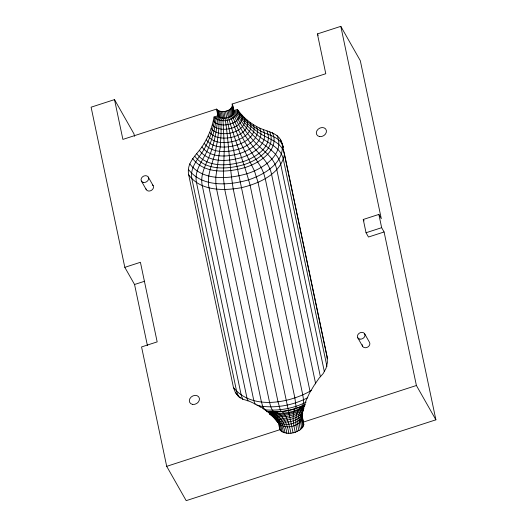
<?xml version="1.0" encoding="UTF-8"?>
<svg xmlns="http://www.w3.org/2000/svg" width="527" height="527" viewBox="0 0 527 527"><rect width="100%" height="100%" fill="white"/><g stroke="black" fill="none" stroke-linecap="round" stroke-linejoin="round"><path stroke-width="0.79" d="M240.464 398.129L238.54 396.587L235.345 392.424L233.461 387.529L188.686 174.793C185.952 161.499 198.646 153.673 204.16 143.331C209.008 135.241 212.506 126.309 214.021 116.987L217.928 115.729C220.622 119.155 225.892 118.45 229.482 116.987C235.345 115.209 234.304 108.43 232.137 104.043L325.778 73.727L317.399 33.926L340.811 26.35L360.303 60.664L435.895 419.815L186.189 500.65L166.697 466.336L141.565 346.937L157.171 341.885L140.419 262.288L124.813 267.341L91.105 107.185L114.511 99.61L134.003 133.924L134.51 136.309M235.345 392.424L238.691 396.469L243.276 399.38L248.79 400.975L256.076 404.341L262.703 407.997L268.684 412.371L273.961 417.417L278.447 423.076L279.844 429.709L281.8 431.679L286.826 433.28L290.983 433.26L295.206 432.351L300.568 429.597L303.512 425.856L303.802 424.558L301.859 415.493L303.552 407.839L306.161 400.243L309.652 392.793L313.993 385.593L319.026 378.241L323.209 373.511L326.061 368.182L327.386 362.629L327.102 357.22L282.32 144.477L283.368 147.165M114.511 99.61L122.89 139.405L216.531 109.096C220.688 113.858 231.9 111.513 232.44 104.827M188.396 169.384C202.098 187.632 229.199 185.504 248.79 179.779C264.152 174.562 284.376 163.12 282.235 144.2C276.866 135.116 265.358 134.853 257.44 129.036C249.765 124.293 242.967 118.068 237.894 110.584L233.836 111.46L233.533 110.677L237.433 109.412L237.98 111.843C243.889 120.914 252.005 128.423 261.155 134.154C269.916 139.536 282.143 142.547 284.501 154.194C280.845 173.95 259.337 183.363 241.768 187.612C223.883 190.972 200.405 191.189 188.686 174.793M302.406 417.924C299.593 426.87 284.725 429.992 278.447 423.076M302.577 417.2L302.116 419.222L303.512 425.856M305.107 404.999C295.199 412.937 280.95 414.742 268.665 412.377C276.405 423.589 293.829 421.481 302.775 412.97L300.476 421.778L301.872 428.411M267.117 411.587C279.139 412.819 291.55 411.152 302.472 405.83L303.394 403.517L303.506 399.848L302.808 395.085L258.032 182.349L254.429 170.873L241.004 143.482L231.36 118.878L229.482 116.987L228.086 110.354M303.941 408.3C300.146 414.591 297.847 422.443 300.568 429.597M303.44 406.719C297.979 413.181 296.378 422.687 298.987 430.664M303.427 410.77C294.474 418.642 279.086 421.554 269.29 413.636C279.877 419.275 293.506 416.653 302.972 409.894M301.806 415.783C293.822 423.392 277.927 425.348 271.418 414.815M233.461 387.529C251.498 410.309 289.257 403.353 311.299 390.514M304.547 406.62C294.244 413.623 280.568 416.277 268.553 412.601M303.631 408.201C293.921 414.973 280.792 417.404 269.514 413.425C276.194 417.713 282.887 423.958 283.243 432.417M307.768 397.661C292.314 405.737 274.007 408.853 256.833 405.454M306.088 402.127C293.414 408.53 278.869 411.067 264.745 409.808L262.789 406.482L261.385 401.831L216.604 189.088L215.846 183.436L215.78 177.171L220.233 146.862L221.083 133.548L221.004 120.564L222.578 118.114L221.182 111.48M305.212 404.426C294.441 408.247 294.731 422.509 297.182 431.593M302.472 405.83C293.513 409.696 283.822 411.771 274.066 411.936L272.347 410.19L270.799 406.884L269.534 402.239L224.752 189.503L223.382 177.546L224.318 147.066L223.04 120.67L223.935 118.18L222.539 111.546M124.813 267.341L134.556 284.494L144.701 281.214M435.895 419.815L416.402 385.5L384.091 231.979L368.485 237.031L366.048 232.743L363.255 219.476L378.86 214.423L381.298 218.712L340.811 26.35M366.048 232.743L381.653 227.69L384.091 231.979M166.697 466.336L279.844 429.709M416.402 385.5L303.256 422.127L303.802 424.558M267.769 411.62L275.845 412.009C283.915 415.777 287.544 425.157 288.862 433.385M266.491 411.139C277.492 412.292 285.792 422.687 286.826 433.28M237.433 109.412C243.033 117.528 250.918 123.931 259.804 128.147C268.269 131.921 280.114 133.193 282.235 144.2M268.665 412.377C277.004 415.875 284.218 423.675 284.936 432.957M269.989 414.07C275.581 418.563 281.688 423.906 281.8 431.679M214.021 116.987C220.299 123.911 235.167 120.788 237.98 111.843L233.896 112.297L232.499 105.663M213.297 120.821C219.66 129.095 242.209 124.359 239.581 112.31M212.335 124.649C219.1 134.003 245.299 128.43 241.926 115.064M211.143 128.456C218.764 138.996 248.27 132.718 244.469 117.673M209.726 132.244C217.915 144.174 251.86 136.803 247.196 120.116M208.086 135.992C214.337 144.326 226.709 143.351 235.655 140.742C243.105 138.456 254.047 131.533 250.108 122.389M206.228 139.695C213.218 149.003 227.045 147.916 237.038 144.997C245.365 142.448 257.591 134.708 253.184 124.491M204.16 143.331C211.94 153.686 227.328 152.481 238.448 149.233C247.716 146.394 261.326 137.784 256.418 126.414M201.887 146.895C210.51 158.377 227.565 157.039 239.89 153.436C250.16 150.294 265.246 140.749 259.804 128.147M199.423 150.379C208.936 163.047 227.75 161.572 241.353 157.599C252.69 154.128 269.337 143.594 263.335 129.688M196.762 153.765C207.216 167.691 227.895 166.071 242.842 161.703C255.299 157.889 273.585 146.315 266.991 131.032M194.713 156.163C205.879 171.031 227.96 169.299 243.929 164.635C257.229 160.564 276.761 148.206 269.719 131.882M192.579 158.502C204.476 174.345 228.007 172.5 245.022 167.527C259.198 163.186 280.008 150.017 272.505 132.626M189.727 163.825C202.73 181.143 228.454 179.127 247.051 173.693C262.545 168.95 285.291 154.556 277.09 135.544M276.306 420.177L279.264 424.136L280.66 430.763M273.961 417.417C279.659 427.766 295.667 425.559 302.149 417.305L301.47 420.52L302.867 427.153M265.779 410.098L267.235 411.995M262.703 407.997L263.52 409.057M259.462 406.073L260.371 407.252M317.399 33.926L318.209 35.355M363.255 219.476L364.065 220.905M364.638 333.775L369.513 342.352A3.979 3.202 -29.6 0 1 366.739 347.53A3.979 3.202 -29.6 0 1 362.273 344.698M357.747 337.767L362.622 346.344M148.285 177.085L153.159 185.662M141.401 181.077L146.269 189.654M327.102 357.22L327.623 358.558M301.859 415.493L302.314 416.673M280.443 139.583L283.328 147.046M238.54 396.587L236.709 391.772L191.933 179.028C189.2 165.669 200.978 156.697 205.978 145.696C210.398 137.04 213.54 127.699 214.838 118.048L218.468 116.434L217.071 109.8M242.782 399.499L241.287 395.421L196.505 182.678C193.738 169.371 204.232 159.299 208.527 147.731C212.368 138.561 215.003 128.865 215.978 118.964L219.232 117.04L217.835 110.406M247.986 401.06L247.044 398.366L202.263 185.629C199.456 172.467 208.31 161.4 211.742 149.378C214.838 139.767 216.841 129.787 217.42 119.701L220.187 117.534L218.791 110.901M255.094 404.42L253.81 400.527L209.035 187.79C206.209 174.832 213.112 162.948 215.517 150.584C217.73 140.623 219.008 130.446 219.113 120.242L221.32 117.896L219.924 111.263M378.86 214.423L381.653 227.69M284.501 154.194L327.59 358.907M326.957 366.496L283.361 159.378C280.476 146.045 266.03 142.712 256.998 134.728C249.442 128.654 242.782 121.408 237.697 113.134L233.705 113.16L232.308 106.526M324.362 371.687L280.766 164.562C277.933 151.262 264.185 146.407 255.549 137.626C248.309 130.841 241.952 123.074 237.045 114.431L233.277 114.023L231.88 107.389M320.39 376.726L276.8 169.608C274.053 156.414 261.385 149.997 253.335 140.439C246.577 132.949 240.681 124.668 236.05 115.696L232.611 114.866L231.215 108.233M315.673 383.873L271.576 174.345C268.935 161.328 257.683 153.37 250.424 143.08C244.317 134.912 238.994 126.151 234.746 116.875L231.742 115.65L230.345 109.017M310.034 391.377L265.252 178.633L263.665 173.159L261.168 167.408L244.62 141.618L238.395 129.826L233.165 117.949L230.688 116.368L229.291 109.735M302.472 417.404L303.71 423.306M232.137 104.043L233.533 110.677M295.206 432.351C293.723 424.808 291.708 416.317 294.876 408.912L295.719 408.412L296.016 406.337L294.903 398.109L250.121 185.372C243.441 160.234 232.947 136.045 226.768 110.854M225.378 111.23L293.117 432.911M223.955 111.46C228.527 137.007 229.093 163.317 233.23 189.002L278.006 401.739L280.252 409.723L281.299 411.515L282.202 411.633C287.801 417.325 289.277 425.79 290.983 433.26M216.531 109.096L217.928 115.729M134.556 284.494L147.422 345.6M152.626 185.017A3.979 3.202 -29.6 0 1 151.335 190.425A3.979 3.202 -29.6 0 1 145.972 188.87M192.671 404.407A5.31 4.269 -29.6 0 0 199.39 398.307A5.31 4.269 -29.6 0 0 191.123 397.055A5.31 4.269 -29.6 0 0 192.671 404.407M319.665 136.572A5.31 4.269 -29.6 0 0 326.384 130.465A5.31 4.269 -29.6 0 0 318.117 129.214A5.31 4.269 -29.6 0 0 319.665 136.572M359.901 339.131A3.979 3.202 -29.6 0 0 364.941 334.559A3.979 3.202 -29.6 0 0 358.742 333.617A3.979 3.202 -29.6 0 0 359.901 339.131M143.548 182.447A3.979 3.202 -29.6 0 0 148.588 177.869A3.979 3.202 -29.6 0 0 142.389 176.934A3.979 3.202 -29.6 0 0 143.548 182.447"/></g></svg>
